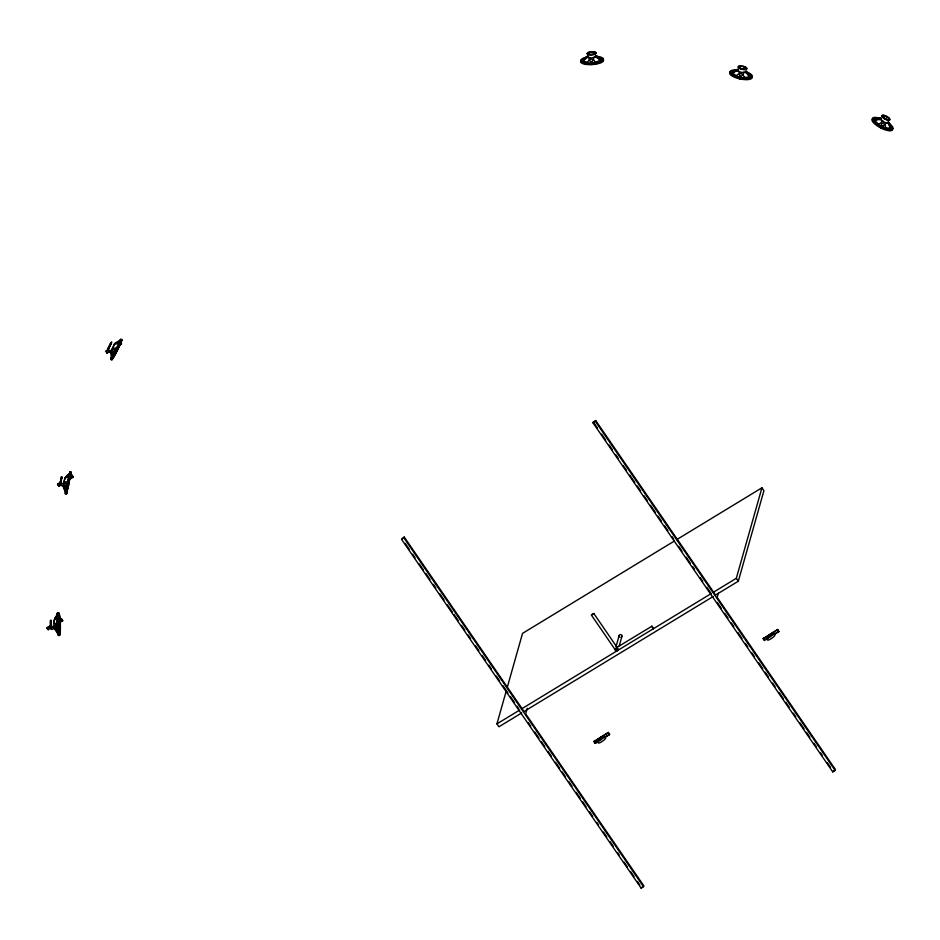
<?xml version="1.0" encoding="UTF-8"?>
<svg xmlns="http://www.w3.org/2000/svg" width="940" height="940" viewBox="0 0 940 940"><rect width="100%" height="100%" fill="white"/><g stroke="black" fill="none" stroke-linecap="round" stroke-linejoin="round"><path stroke-width="1.41" d="M58.245 627.638L58.233 627.403M50.713 623.479L50.666 622.257M57.916 633.63L54.414 628.695L53.862 622.151M53.956 623.514L54.438 620.118M50.725 622.468L50.713 621.269M57.093 627.861L57.035 627.015L57.058 627.932M50.76 621.575L50.772 620.482M53.991 621.798L54.32 620.635M58.75 634.653L58.738 634.089M60.148 484.911L60.007 485.769L60.407 483.536M61.793 477.685L61.946 476.827L61.488 478.636M63.368 485.475L63.145 486.45L64.202 481.104A5.194 2.796 -75.4 0 0 67.903 480.834L68.55 477.814M63.45 484.758L63.309 485.663M65.025 477.966L64.555 479.635M66.434 489.27L65.565 492.595L65.671 491.596M66.787 491.843L66.623 493.43L66.799 492.584M69.713 473.924L69.889 472.338L67.868 481.186M70.841 474.16L70.9 473.114M115.667 353.569L115.808 353.217M50.819 620.87L51.242 620.224M50.889 626.581L51.348 628.895L51.559 628.155M60.254 484.323L60.172 485.111M61.688 478.272L61.77 477.473M66.258 488.812L65.953 490.798L66.329 489.458M69.689 474.359L70.112 471.586L68.714 477.45M67.057 490.41L66.376 494.24L67.151 491.209M70.571 475.593L71.228 471.833L69.572 478.636M65.683 491.221L67.339 483.395M66.811 491.467L67.445 488.471M60.348 483.783L60.606 482.584M61.335 479.999L61.594 478.812M66.129 489.012L66.74 486.074M66.775 486.004L67.927 480.587M67.245 489.258L68.456 483.642M70.183 477.532L67.375 490.445M60.383 481.456C57.446 496.461 63.603 465.935 60.665 480.939M60.559 482.737L61.065 480.422M61.112 481.033L61.382 479.858M70.958 472.879L70.782 473.666M68.397 483.759L69.043 480.834M69.207 482.302L67.939 488.001M61.053 480.505L61.312 479.306M64.167 481.327L64.449 479.988M69.02 481.069L70.7 473.69M61.276 479.506L61.735 477.567M60.407 484.253L60.665 483.078M64.378 480.422L64.684 479.024A5.194 1.821 -51.2 0 1 68.949 476.251M60.219 485.028L60.454 483.959M67.562 489.517L66.846 492.349M65.788 492.125L65.26 493.994L65.941 490.163A5.194 2.08 78.5 0 0 63.309 485.346M61.147 484.629L58.75 486.086L57.551 484.347L60.066 482.431M58.75 486.086L57.681 483.889M105.903 351.255L107.101 352.994L105.903 351.255L108.3 349.798M69.513 477.062L72.039 475.158L73.238 476.897L69.525 479.541M119.075 345.72L121.601 343.805L119.204 345.262M51.794 627.532L48.199 629.718L47 627.967L50.713 625.335M48.199 629.718L47.129 627.52M57.775 621.422L61.488 618.779L62.686 620.529L57.775 623.89M527.246 708.255L525.66 713.824L643.9 885.962L641.245 888.312L401.58 539.407L404.235 537.046L524.062 711.498L713.178 596.501M401.58 539.407L404.235 537.046M521.677 712.955L498.929 726.784L496.931 723.882L506.002 691.852M507.177 687.669L522.546 633.36L674.192 541.146M718.348 593.199L717.173 597.382L835.402 769.508L835.143 770.412L832.746 771.869L593.093 422.953L593.351 422.048L595.737 420.603L715.575 595.055L738.311 581.226L763.926 490.704L761.929 487.801L676.706 539.619M593.093 422.953L595.737 420.603M616.064 646.485L619.143 635.616M619.272 645.745L621.963 636.239M598.756 741.178L595.161 743.364L593.962 741.613L608.45 732.436L609.519 734.634L604.737 737.536M595.161 743.364L597.687 741.448M600.343 740.086L601.142 737.254M593.962 741.613L608.45 732.436M641.245 888.312L641.503 887.407M713.577 592.141L736.314 578.312L761.929 487.801M768.015 638.248L764.432 640.434L763.233 638.683L777.721 629.506L778.79 631.704L774.008 634.606M764.432 640.434L763.362 638.236M769.613 637.155L770.412 634.324M763.233 638.683L777.721 629.506M832.746 771.869L835.402 769.508M107.994 349.198L108.112 349.551M111.32 343.182L111.719 342.101L111.202 342.83M112.483 355.261L112.107 356.601L119.439 342.348M111.049 343.84L111.508 342.841M113.763 345.556L114.48 343.57L120.109 340.339A10.093 0.646 -63.5 0 1 119.215 343.5L117.253 347.765A10.093 0.646 -63.5 0 1 112.812 356.225L111.508 358.163L110.615 352.195M108.112 348.811L108.523 347.894M110.685 344.663L111.214 343.582M113.435 346.296L114.081 345.004A5.194 2.174 -35.9 0 1 119.215 343.5M120.496 340.28L120.567 340.268M109.063 346.801L107.606 350.279L108.84 348.329M110.25 345.579L110.802 344.487M112.119 349.057L113.669 345.92M109.005 346.872L111.108 342.313L107.395 349.668L109.369 346.343M109.792 346.578L110.321 345.509M109.545 345.838L110.062 344.757M109.252 347.624L109.78 346.543M617.568 648.823L615.406 650.045L591.436 615.148L592.141 614.302L593.822 613.514L617.78 648.4M110.027 344.898L111.026 343.018M109.299 347.483L108.3 349.363M112.177 348.834L110.814 351.36M111.402 350.244L111.766 349.61M110.885 343.347L111.378 342.454M602.375 60.712L603.104 60.536M119.592 341.032L120.109 340.339M651.89 626.216L653.253 628.684L651.89 626.216L615.876 648.036M750.99 77.55L751.507 77.773M65.083 477.579L69.842 473.09M616.111 649.199L615.406 650.045M582.918 61.817A10.093 3.114 -3.9 0 1 583.811 58.656L588.064 55.871A4.583 1.41 -3.9 0 0 587.653 57.305A5.194 2.091 -39.8 0 0 582.918 61.817L586.255 62.851A10.093 3.114 -3.9 0 0 596.289 62.51L600.284 61.229A10.093 3.114 -3.9 0 0 601.177 58.069L597.558 56.988A2.045 0.787 32 0 0 599.05 58.456A2.045 0.787 32 0 0 600.883 58.915L597.722 56.976M107.231 352.547L109.627 351.09M107.101 352.994L110.697 350.808M69.642 476.615L72.039 475.158M57.551 484.347L61.135 482.161M69.642 479.083L73.238 476.897M57.904 620.964L61.488 618.779M47 627.967L51.782 625.053M57.904 623.443L62.686 620.529M496.931 723.882L519.679 710.053M522.064 708.596L711.181 593.598L706.88 587.336M596.994 740.943L604.491 736.384A4.524 0.975 -34.5 0 0 599.215 738.582A4.524 0.975 -34.5 0 0 598.522 741.037A4.524 0.975 -34.5 0 0 604.491 736.384M766.264 638.013L773.761 633.454A4.524 0.975 -34.5 0 0 768.485 635.652A4.524 0.975 -34.5 0 0 767.792 638.107A4.524 0.975 -34.5 0 0 773.761 633.454M604.866 737.089L609.649 734.175M774.125 634.159L778.919 631.245M583.811 58.656L585.585 57.951M595.326 55.331L595.96 55.601A4.583 1.41 -3.9 0 1 595.549 57.046L593.739 57.622A4.583 1.41 -3.9 0 1 589.18 57.775L587.653 57.305M732.143 73.966A10.093 3.278 11.9 0 1 733.036 70.805L738.17 69.278A4.583 1.492 11.9 0 0 737.759 70.723A5.194 2.397 -24 0 0 732.143 73.966L735.433 75.905A10.093 3.278 11.9 0 0 745.279 78.055L749.215 77.691A10.093 3.278 11.9 0 0 750.12 74.53L745.925 70.97A4.583 1.492 11.9 0 1 745.526 72.415A5.194 2.503 47.5 0 1 749.215 77.691M733.036 70.805L736.102 70.335A2.045 0.67 -24.1 0 1 734.234 71.499A2.045 0.67 -24.1 0 1 732.542 71.628L736.972 70.43M745.526 72.415L743.728 72.58A4.583 1.492 11.9 0 1 739.251 71.605L737.759 70.723M581.39 60.442L581.39 60.442A11.492 3.549 -3.9 0 0 591.072 64.637A11.492 3.549 -3.9 0 0 603.386 59.725M890.121 129.074A5.194 2.256 63.7 0 0 887.724 123.011A4.583 1.469 27.7 0 0 888.136 121.577L891.014 125.913A10.093 3.22 27.7 0 1 890.121 129.074L886.491 128.592A10.093 3.22 27.7 0 1 877.478 124.092L874.505 121.295A10.093 3.22 27.7 0 1 875.399 118.135L879.029 118.616A5.194 1.081 13.1 0 0 881.05 118.816A11.492 3.666 27.7 0 0 873.342 120.966A11.492 3.666 27.7 0 0 889.275 129.767A11.492 3.666 27.7 0 0 888.747 123.046M887.724 123.011L886.079 122.788A4.583 1.469 27.7 0 1 881.979 120.755L880.627 119.474A4.583 1.469 27.7 0 1 881.039 118.04L875.399 118.135M601.177 58.069L595.96 55.601M591.436 615.148L593.822 613.514M746.83 72.58L750.12 74.53M891.931 129.227L891.555 129.321M889.769 124.55L891.014 125.913M777.591 629.953L778.79 631.704M736.314 578.312L738.311 581.226M595.478 421.508L835.143 770.412M593.351 422.048L597.488 428.088M601.635 434.115L605.771 440.155M609.096 444.973L612.41 449.802M615.724 454.631L618.203 458.25M623.173 465.488L626.498 470.305M629.812 475.135L634.782 482.373M637.261 485.992L640.587 490.821M643.9 495.65L647.214 500.468M650.527 505.297L655.497 512.535M657.988 516.154L661.302 520.983M664.615 525.801L667.929 530.63M672.077 536.67L673.733 539.078M678.704 546.316L682.017 551.145M686.165 557.173L690.301 563.201M692.792 566.82L694.448 569.24M700.241 577.677L702.732 581.296M717.255 602.446L721.391 608.462M724.693 613.28L728.007 618.097M731.308 622.903L733.788 626.522M737.923 632.538L742.059 638.554M745.361 643.371L747.852 646.979M751.977 652.995L754.456 656.614M758.592 662.63L762.728 668.645M765.207 672.253L768.52 677.07M772.657 683.086L775.136 686.705M779.26 692.721L783.396 698.737M785.875 702.345L789.189 707.162M793.325 713.178L795.804 716.797M799.94 722.813L804.064 728.829M806.555 732.436L809.857 737.254M813.993 743.27L816.472 746.889M820.608 752.905L822.253 755.314M827.224 762.528L830.525 767.346M608.321 732.883L609.519 734.634M594.092 741.167L595.29 742.905M403.977 537.95L643.641 886.866M405.152 543.332L409.299 549.36M412.613 554.189L415.104 557.808M419.24 563.836L423.388 569.875M425.879 573.494L430.015 579.522M433.328 584.351L435.819 587.97M439.955 593.998L444.103 600.037M447.416 604.855L452.387 612.093M454.044 614.513L458.191 620.541M461.505 625.37L464.818 630.2M468.132 635.017L470.623 638.636M475.593 645.874L478.906 650.703M482.22 655.533L485.534 660.35M488.859 665.179L491.338 668.798M496.308 676.036L499.622 680.866M502.947 685.695L507.917 692.933M510.397 696.552L514.544 702.58M517.024 706.198L518.692 708.607M528.233 722.508L530.712 726.115M534.848 732.131L538.984 738.159M541.464 741.766L544.765 746.583M548.079 751.401L551.38 756.207M555.516 762.234L559.653 768.25M562.132 771.857L565.434 776.675M568.747 781.493L572.049 786.298M576.185 792.326L580.321 798.342M582.8 801.949L586.102 806.767M589.415 811.584L592.717 816.39M596.853 822.418L598.51 824.815M603.468 832.041L606.782 836.859M610.084 841.676L613.397 846.482M617.521 852.51L619.178 854.907M624.136 862.133L627.45 866.95M630.752 871.768L634.065 876.573M637.367 881.391L639.846 885.01M120.273 342.512L121.472 344.263M71.91 475.605L73.109 477.356M61.358 619.237L62.557 620.976M615.959 648.776L617.368 650.057M65.541 492.431L63.133 486.368M54.309 619.718A5.194 0.67 -57.8 0 1 57.892 614.208L58.174 615.077M59.843 634.747L59.796 634.324M56.976 624.654A10.093 1.058 88.1 0 0 57.563 631.61L57.834 633.09M51.089 628.414L50.807 625.605M50.995 622.068C49.35 614.055 51.007 638.072 51.136 624.101M50.748 624.548L50.76 625.758M50.666 623.385L50.701 624.583M619.601 636.932A1.445 1.363 15.8 0 1 619.648 634.829A1.445 1.363 15.8 0 1 621.822 635.299A1.445 1.363 15.8 0 1 621.011 637.238M618.073 649.105A1.445 1.363 15.8 0 1 616.805 650.88A1.445 1.363 15.8 0 1 615.3 649.199M604.878 737.794A4.524 0.975 -34.5 0 1 602.528 741.19A4.524 0.975 -34.5 0 1 598.428 742.248M57.916 624.148A4.524 0.975 -34.5 0 1 58.022 625.5M55.566 627.544A4.524 0.975 -34.5 0 1 51.465 628.602M56.142 624.407A4.524 0.975 -34.5 0 1 50.842 627.638A4.524 0.975 -34.5 0 1 51.418 625.629M68.973 480.457A4.524 0.975 -34.5 0 1 67.892 482.526M64.167 485.099A4.524 0.975 -34.5 0 1 61.782 485.416M64.907 482.173A4.524 0.975 -34.5 0 1 62.111 483.759M60.606 483.959A4.524 0.975 -34.5 0 1 60.583 483.665M117.406 348.211A4.524 0.975 -34.5 0 1 116.936 348.775M116.255 349.433A4.524 0.975 -34.5 0 1 115.409 350.127M112.53 352.007A4.524 0.975 -34.5 0 1 110.368 351.877M116.102 347.683A4.524 0.975 -34.5 0 1 116.819 347.436M113.27 349.081A4.524 0.975 -34.5 0 1 109.169 350.138M774.137 634.864A4.524 0.975 -34.5 0 1 772.269 637.919A4.524 0.975 -34.5 0 1 767.463 639.764M58.104 632.15A8.237 0.858 88.1 0 1 57.646 630.235M57.469 616.264A8.237 0.858 88.1 0 1 58.574 619.566M58.738 621.505A8.237 0.858 88.1 0 1 58.327 632.303M57.681 630.411A5.194 2.327 59.8 0 1 57.317 630.176M56.929 629.882A5.194 2.327 59.8 0 1 56.177 629.142M55.812 628.719A5.194 2.327 59.8 0 1 55.46 628.261M54.156 627.626A5.194 1.739 65.4 0 1 57.563 631.61M58.75 635.017A11.492 1.199 88.1 0 1 56.835 624.771A11.492 1.199 88.1 0 1 57.869 612.868M56.999 617.368A10.093 1.058 88.1 0 1 57.892 614.208M59.02 630.799A10.093 1.058 88.1 0 1 58.656 633.666M58.409 634.148A10.093 1.058 88.1 0 1 58.127 633.959M56.905 622.033A5.194 2.421 -89.1 0 1 53.862 623.279M60.184 623.467A10.093 1.058 88.1 0 1 59.173 633.701A10.093 1.058 88.1 0 1 58.104 618.015A10.093 1.058 88.1 0 1 59.843 618.508M60.23 621.434A11.492 1.199 88.1 0 1 59.208 635.158A11.492 1.199 88.1 0 1 58.01 616.182A11.492 1.199 88.1 0 1 60.16 620.471M53.897 621.152A5.194 1.422 -65.8 0 1 56.811 617.392M65.389 488.636A5.194 2.009 75.3 0 1 64.602 487.543M64.355 487.085A5.194 2.009 75.3 0 1 63.709 485.51M68.326 476.721A5.194 2.256 -53.5 0 1 67.915 477.12M112.213 354.897A5.194 1.633 -89.8 0 1 111.108 351.96M111.167 350.785A5.194 2.456 -88.1 0 1 112.812 356.225M119.215 341.349A11.492 0.729 -63.5 0 1 119.956 342.066A11.492 0.729 -63.5 0 1 113.106 355.954A11.492 0.729 -63.5 0 1 111.167 357.658M111.508 358.163A10.093 0.646 -63.5 0 1 111.742 356.613M117.253 347.765A5.194 3.161 -60.8 0 1 113.188 346.942M120.614 341.549A10.093 0.646 -63.5 0 1 117.124 350.632A10.093 0.646 -63.5 0 1 112.765 357.118M121.119 340.433A11.492 0.729 -63.5 0 1 117.148 350.773A11.492 0.729 -63.5 0 1 112.189 358.163M117.876 343.018A5.194 1.904 -40.3 0 1 116.924 343.64M887.948 117.629A4.124 1.316 27.7 0 1 888.5 120.073A4.124 1.316 27.7 0 1 882.93 117.453M882.425 116.889A4.124 1.316 27.7 0 1 885.198 116.114M886.161 116.537A4.124 1.316 27.7 0 1 887.102 117.065M889.499 125.49A8.237 2.632 27.7 0 1 885.809 127.675M883.964 127.053A8.237 2.632 27.7 0 1 882.025 126.183M880.145 125.149A8.237 2.632 27.7 0 1 875.457 120.731M875.399 119.932A8.237 2.632 27.7 0 1 879.711 119.533M888.194 117.606A4.583 1.469 27.7 0 1 888.406 120.296A4.583 1.469 27.7 0 1 882.049 116.783A4.583 1.469 27.7 0 1 885.127 115.914M886.197 116.396A4.583 1.469 27.7 0 1 887.243 116.971M883.154 121.213A3.713 1.187 27.7 0 1 881.215 118.616M874.505 121.295A5.194 2.597 -7.5 0 1 880.627 119.474M881.979 120.755A5.194 3.971 11.6 0 1 877.478 124.092M886.491 128.592A5.194 3.83 49.3 0 1 886.079 122.788M892.495 129.685A11.492 3.666 27.7 0 1 878.595 126.712A11.492 3.666 27.7 0 1 873.859 118.334M883.718 128.78A10.093 3.22 27.7 0 1 879.053 126.454M742.835 66.587A4.124 1.339 11.9 0 1 746.372 68.961A4.124 1.339 11.9 0 1 740.755 68.785A4.124 1.339 11.9 0 1 739.169 66.47M748.722 76.61A8.237 2.679 11.9 0 1 744.527 77.362M736.478 75.6A8.237 2.679 11.9 0 1 733.082 72.486M733.541 71.875A8.237 2.679 11.9 0 1 735.95 71.181M747.335 73.661A8.237 2.679 11.9 0 1 749.18 75.999M742.882 66.434A4.583 1.492 11.9 0 1 746.36 69.372A4.583 1.492 11.9 0 1 738.781 68.056A4.583 1.492 11.9 0 1 741.707 66.235M745.22 71.922A3.713 1.21 11.9 0 1 743.329 72.251M738.488 70.747A3.713 1.21 11.9 0 1 738.382 69.783M739.251 71.605A5.194 3.901 -8.1 0 1 735.433 75.905M747.606 72.356A11.492 3.737 11.9 0 1 749.051 78.431A11.492 3.737 11.9 0 1 731.861 74.683A11.492 3.737 11.9 0 1 736.373 69.901M745.279 78.055A5.194 3.948 30.1 0 1 743.728 72.58M750.202 78.196A10.093 3.278 11.9 0 1 748.992 78.748M742.6 78.913A10.093 3.278 11.9 0 1 737.489 77.797M751.107 75.623A11.492 3.737 11.9 0 1 742.8 79.418A11.492 3.737 11.9 0 1 729.663 72.862M594.762 52.393A4.124 1.269 -3.9 0 1 594.245 54.226A4.124 1.269 -3.9 0 1 588.44 54.426A4.124 1.269 -3.9 0 1 588.957 52.593M590.896 52.194A4.124 1.269 -3.9 0 1 593.011 52.123M598.357 57.916A8.237 2.538 -3.9 0 1 595.514 62.04M587.312 62.31A8.237 2.538 -3.9 0 1 583.94 60.877M584.327 59.537A8.237 2.538 -3.9 0 1 585.314 58.891M589.674 52.241A4.583 1.41 -3.9 0 1 596.183 53.133A4.583 1.41 -3.9 0 1 589.662 54.814A4.583 1.41 -3.9 0 1 588.663 52.499M594.797 56.952A3.713 1.151 -3.9 0 1 593.316 57.422M589.627 57.54A3.713 1.151 -3.9 0 1 588.111 56.894M589.18 57.775A5.194 3.748 -26.7 0 1 586.255 62.851M595.96 56.377A11.492 3.549 -3.9 0 1 601.4 61.417A11.492 3.549 -3.9 0 1 583.223 62.769A11.492 3.549 -3.9 0 1 587.195 57.023M596.289 62.51A5.194 3.971 10.1 0 1 593.739 57.622M595.549 57.046A5.194 2.655 30.8 0 1 600.284 61.229M600.355 62.31A10.093 3.114 -3.9 0 1 598.58 63.027M596.36 63.591A10.093 3.114 -3.9 0 1 593.857 63.991M586.325 63.932A10.093 3.114 -3.9 0 1 584.398 63.509M582.988 62.91A10.093 3.114 -3.9 0 1 582.201 62.181M597.911 58.116A10.093 3.114 -3.9 0 1 599.849 58.55M597.299 56.87A5.194 1.081 12.1 0 1 596.301 56.541M57.258 613.655L57.328 614.314L57.352 613.702M58.398 613.62L58.48 614.255L58.398 613.62M65.495 493.159L65.683 492.325L65.495 493.159M114.645 353.029L115.044 352.241L114.645 353.029M121.377 341.114L121.789 340.315L121.377 341.114M110.861 358.657L111.237 357.917L110.861 358.657M111.883 359.162L111.907 359.092M56.67 615.618L54.825 618.732L56.67 615.618M68.691 474.312L65.976 476.839L68.691 474.312M586.161 57.375L583.106 59.514L586.161 57.375M730.157 71.816L731.026 72.039L730.157 71.816M872.72 118.569L873.519 119.004L872.778 118.546M590.649 63.297L591.53 63.309L590.649 63.297M590.72 64.39L591.601 64.402L590.778 64.355M602.329 59.561L603.21 59.561L602.387 59.514M739.745 77.491L740.614 77.726L739.745 77.491M739.522 78.549L740.391 78.784L739.58 78.525M751.236 76.41L752.106 76.645L751.295 76.387M881.414 126.747L882.202 127.194L881.462 126.736M880.909 127.711L881.697 128.157L880.909 127.711M892.001 128.169L892.8 128.615L892.001 128.169M115.937 342.971L115.738 343.147A2.045 0.611 -31.8 0 0 117.336 342.795A2.045 0.611 -31.8 0 0 119.075 341.408L115.937 342.971M875.316 118.875L875.105 118.981A2.045 0.752 -8.3 0 0 876.903 119.321A2.045 0.752 -8.3 0 0 878.923 118.616L875.316 118.875M747.441 72.791L747.3 72.779A2.045 0.717 48 0 0 748.463 74.601A2.045 0.717 48 0 0 750.014 75.447L747.441 72.791M63.861 487.472L65.201 490.88L63.861 487.472M57.822 632.596L55.483 629.624A2.045 0.67 55.9 0 1 56.858 630.623A2.045 0.67 55.9 0 1 57.822 632.596M889.264 123.763L889.158 123.716A2.045 0.611 63.4 0 0 889.922 125.807A2.045 0.611 63.4 0 0 891.085 126.947L889.393 123.88M55.53 625.124A2.045 0.94 81.4 0 0 54.614 625.981A2.045 0.846 72.7 0 0 55.707 627.732A2.045 0.846 72.7 0 0 56.459 626.909A2.045 0.94 81.4 0 0 55.53 625.124M65.6 483.395A2.045 1.081 -85.2 0 0 64.343 483.936A2.045 0.987 85.8 0 0 65.072 485.945A2.045 0.987 85.8 0 0 66.153 485.404A2.045 1.081 -85.2 0 0 65.6 483.395M114.198 349.61A2.045 1.222 -71.3 0 0 112.706 349.751A2.045 1.128 -80.7 0 0 112.988 351.913A2.045 1.128 -80.7 0 0 114.328 351.713A2.045 1.222 -71.3 0 0 114.198 349.61M883.13 117.065A4.124 1.316 27.7 0 0 889.463 119.556A4.124 1.316 27.7 0 0 885.398 115.726A4.124 1.316 27.7 0 0 883.13 117.065M882.308 125.772A2.045 1.598 37.9 0 0 883.53 122.964A2.045 1.621 24.4 0 0 882.308 125.772M740.227 68.126A4.124 1.339 11.9 0 0 746.595 68.326A4.124 1.339 11.9 0 0 740.861 65.894A4.124 1.339 11.9 0 0 740.227 68.126M740.485 76.34A2.045 1.621 17.6 0 0 741.19 73.355A2.045 1.621 3.9 0 0 740.485 76.34M589.204 54.168A4.124 1.269 -3.9 0 0 595.666 52.84A4.124 1.269 -3.9 0 0 589.838 51.923A4.124 1.269 -3.9 0 0 589.204 54.168M591.201 62.017A2.045 1.61 -2.8 0 0 591.354 58.973A2.045 1.575 -16 0 0 591.201 62.017"/></g></svg>
